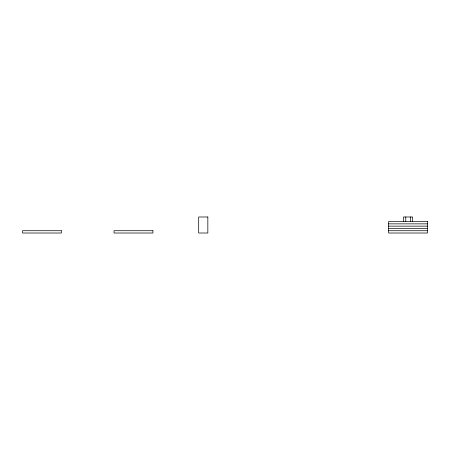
<?xml version="1.0" encoding="UTF-8"?>
<svg xmlns="http://www.w3.org/2000/svg" width="450" height="450" viewBox="0 0 450 450"><rect width="100%" height="100%" fill="white"/><g stroke="black" fill="none" stroke-linecap="round" stroke-linejoin="round"><path stroke-width="0.67" d="M388.603 223.858L427.5 223.858M388.603 226.142L427.5 226.142M388.603 228.431L427.5 228.431M388.603 230.721L427.5 230.721M412.627 221.569L412.627 216.99L403.476 216.99L403.476 221.569M410.338 216.99L410.338 221.569M405.765 216.99L405.765 221.569M207.838 216.99L198.686 216.99L198.686 233.01L207.838 233.01L207.838 216.99M427.5 221.569L388.603 221.569L388.603 233.01L427.5 233.01L427.5 221.569M61.397 230.721L22.5 230.721L22.5 233.01L61.397 233.01L61.397 230.721M152.921 230.721L114.024 230.721L114.024 233.01L152.921 233.01L152.921 230.721"/></g></svg>
